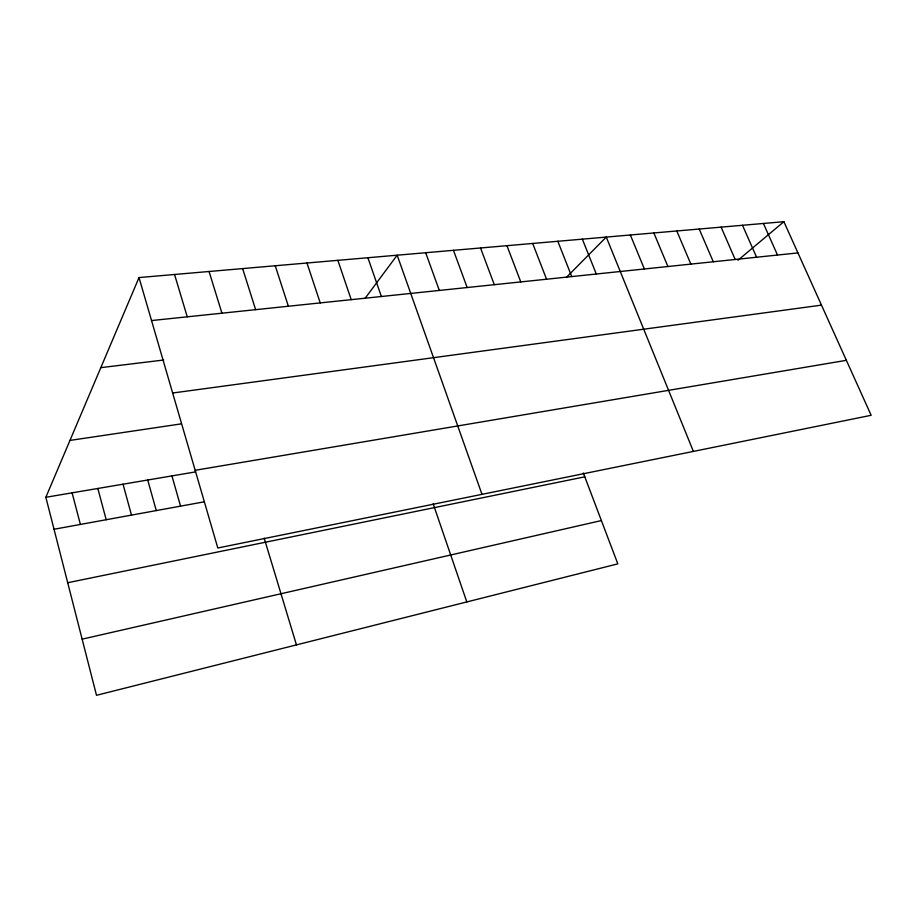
<?xml version="1.0" encoding="UTF-8"?>
<svg xmlns="http://www.w3.org/2000/svg" width="917" height="917" viewBox="0 0 917 917"><rect width="100%" height="100%" fill="white"/><g stroke="black" fill="none" stroke-linecap="round" stroke-linejoin="round"><path stroke-width="1.38" d="M583.35 473.012L617.817 563.863L96.503 695.304L45.85 497.289L139.017 277.564L783.875 221.696L871.15 415.298L217.81 547.999L139.017 277.564M364.932 298.541L397.176 255.201L481.987 494.343M566.259 277.507L606.275 237.079L693.39 451.405M737.933 260.29L783.875 221.696M82.14 639.16L601.392 520.569M67.709 582.719L584.794 476.829M54.034 529.258L204.388 501.794M45.85 497.289L195.665 471.877M195.172 470.295L846.368 360.324M69.967 440.424L181.119 423.895M172.66 393.015L821.483 305.132M100.824 367.648L163.685 360.014M151.546 320.56L797.939 252.909M763.425 223.461L777.501 255.052M742.506 225.273L756.582 257.23M721.106 227.129L735.182 259.477M699.212 229.032L713.288 261.769M676.803 230.969L690.856 264.119M653.855 232.952L667.897 266.515M630.357 234.993L644.376 268.979M582.341 239.154L596.302 274.011M557.811 241.274L571.738 276.579M532.685 243.452L546.566 279.215M506.941 245.687L520.776 281.92M480.531 247.98L494.309 284.683M453.457 250.318L467.166 287.525M425.683 252.725L439.323 290.448M367.9 257.734L381.38 296.512M433.168 503.834L466.81 601.942M337.846 260.336L351.222 299.664M306.977 263.019L320.239 302.908M275.249 265.77L288.385 306.244M242.627 268.589L255.637 309.671M209.076 271.501L221.937 313.201M264.176 538.13L296.455 644.892M174.551 274.492L187.251 316.823M171.926 475.912L180.569 506.15M147.717 480.015L156.28 510.586M123.027 484.199L131.498 515.113M97.821 488.474L106.2 519.733M72.099 492.83L80.387 524.444"/></g></svg>
